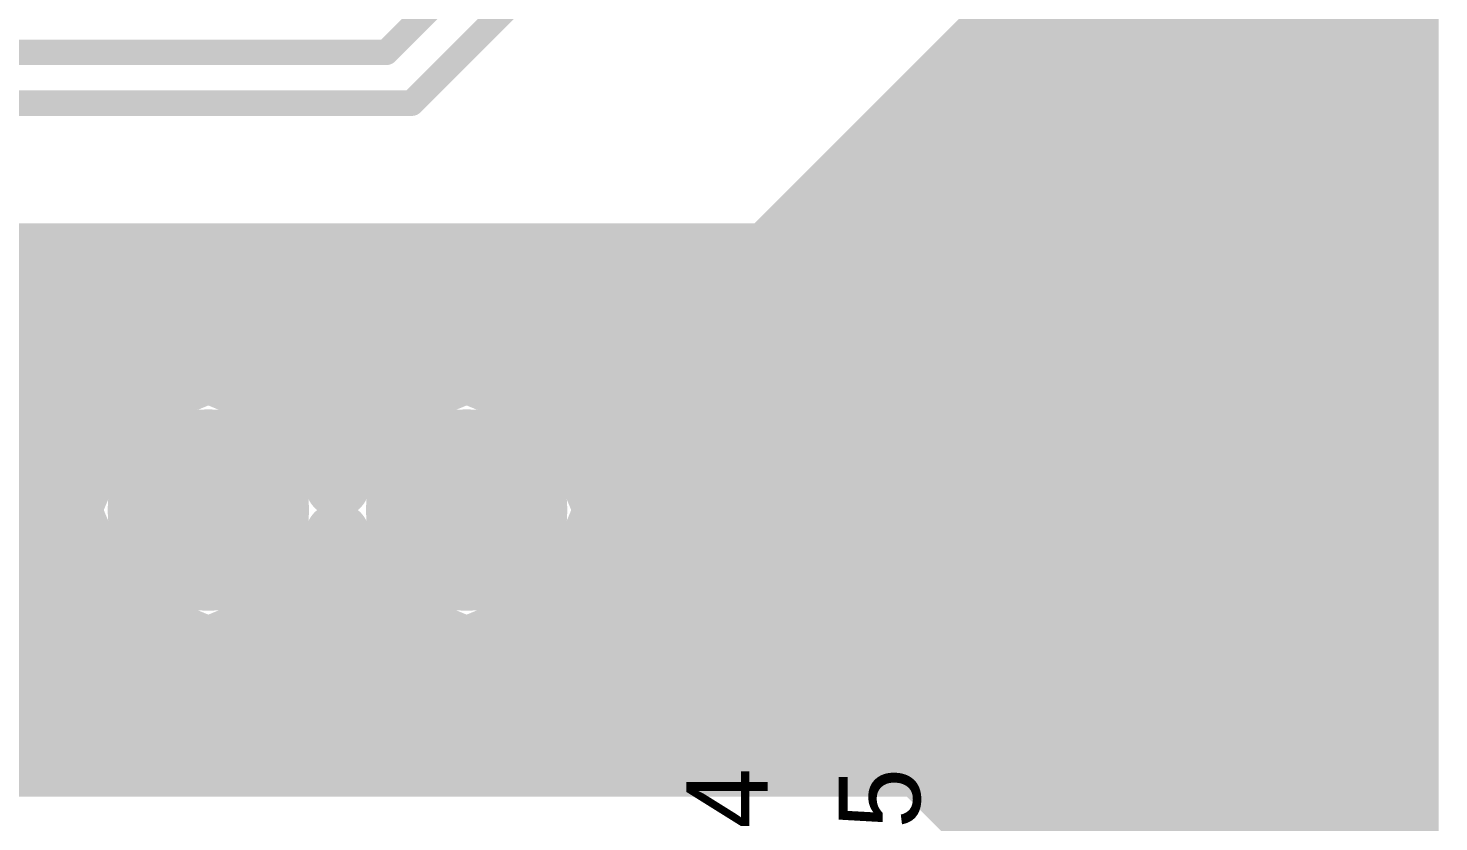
# Model space of a CAD drawing. Extents: x 416 to 470, y 213 to 332.
# Drawn here: x 455.98 to 469.85, y 245.19 to 252.99 of the extents above; entities that cross this region are included whole.
import ezdxf

# ---------------------------------------------------------------- set-up
doc = ezdxf.new("R2010")
doc.units = 0
for name, color, linetype in [('Board', 3, 'CONTINUOUS'), ('Top', 1, 'CONTINUOUS'), ('Top_Mask', 4, 'CONTINUOUS'), ('Top_Paste', 8, 'CONTINUOUS'), ('Top_Silk', 6, 'CONTINUOUS')]:
    doc.layers.add(name, color=color, linetype=linetype)

# ---------------------------------------------------------------- blocks, each defined once
blk = doc.blocks.new('UNIT_DISC')
at = {"linetype": 'CONTINUOUS', "const_width": 0.5}
blk.add_lwpolyline([(0.25, 0, 1), (-0.25, 0, 1)], format="xyb", close=True, dxfattribs=at)
blk = doc.blocks.new('SHAPE_EL_236_236_0_0_0_0')
at = {"xscale": 0.6, "yscale": 0.6, "zscale": 0.6}
blk.add_blockref('UNIT_DISC', (0, 0), dxfattribs=at)
blk = doc.blocks.new('SHAPE_EL_386_386_0_0_0_0')
at = {"xscale": 0.981, "yscale": 0.981, "zscale": 0.981}
blk.add_blockref('UNIT_DISC', (0, 0), dxfattribs=at)
blk = doc.blocks.new('0__40_41')
at = {"layer": 'Top'}
blk.add_blockref('SHAPE_EL_236_236_0_0_0_0', (0, 0), dxfattribs=at)
at = {"layer": 'Top_Mask'}
blk.add_blockref('SHAPE_EL_386_386_0_0_0_0', (0, 0), dxfattribs=at)
blk = doc.blocks.new('R_0603_7497')
at = {"layer": 'Top_Silk', "linetype": 'CONTINUOUS', "const_width": 0.1}
for points in [[(462.025, 243.675), (463.475, 243.675)], [(462.025, 241.325), (462.025, 243.675)], [(463.475, 243.675), (463.475, 241.325)], [(463.475, 241.325), (462.025, 241.325)]]:
    blk.add_lwpolyline(points, dxfattribs=at)
at = {"layer": 'Top_Silk', "xscale": 0.1, "yscale": 0.1, "zscale": 0.1}
for p in [(462.025, 243.675), (462.025, 243.675), (463.475, 243.675), (463.475, 243.675), (462.025, 241.325), (462.025, 241.325), (463.475, 241.325), (463.475, 241.325)]:
    blk.add_blockref('UNIT_DISC', p, dxfattribs=at)
blk = doc.blocks.new('SHAPE_SQ_236_354_0_0_0_0')
blk.add_solid([(-0.3, -0.45), (0.3, -0.45), (-0.3, 0.45), (0.3, 0.45)])
blk = doc.blocks.new('SHAPE_SQ_386_504_0_0_0_0')
blk.add_solid([(-0.4905, -0.6405), (0.4905, -0.6405), (-0.4905, 0.6405), (0.4905, 0.6405)])
blk = doc.blocks.new('0_6x0_938')
at = {"layer": 'Top'}
blk.add_blockref('SHAPE_SQ_236_354_0_0_0_0', (0, 0), dxfattribs=at)
at = {"layer": 'Top_Mask'}
blk.add_blockref('SHAPE_SQ_386_504_0_0_0_0', (0, 0), dxfattribs=at)
at = {"layer": 'Top_Paste'}
blk.add_blockref('SHAPE_SQ_236_354_0_0_0_0', (0, 0), dxfattribs=at)
blk = doc.blocks.new('0_6x0_96')
at = {"layer": 'Top'}
blk.add_blockref('SHAPE_SQ_236_354_0_0_0_0', (0, 0), dxfattribs=at)
at = {"layer": 'Top_Mask'}
blk.add_blockref('SHAPE_SQ_386_504_0_0_0_0', (0, 0), dxfattribs=at)
at = {"layer": 'Top_Paste'}
blk.add_blockref('SHAPE_SQ_236_354_0_0_0_0', (0, 0), dxfattribs=at)
blk = doc.blocks.new('R94')
blk.add_blockref('R_0603_7497', (0, 0))
at = {"rotation": 90}
for name, p in [('0_6x0_96', (462.75, 243.25)), ('0_6x0_938', (462.75, 241.75))]:
    blk.add_blockref(name, p, dxfattribs=at)
at = {"layer": 'Top_Silk'}
blk.add_text('R94', height=0.8, rotation=90, dxfattribs=at).set_placement((463.25, 243.75))
blk = doc.blocks.new('R_0603_8295')
at = {"layer": 'Top_Silk', "linetype": 'CONTINUOUS', "const_width": 0.1}
for points in [[(463.525, 243.675), (464.975, 243.675)], [(463.525, 241.325), (463.525, 243.675)], [(464.975, 243.675), (464.975, 241.325)], [(464.975, 241.325), (463.525, 241.325)]]:
    blk.add_lwpolyline(points, dxfattribs=at)
at = {"layer": 'Top_Silk', "xscale": 0.1, "yscale": 0.1, "zscale": 0.1}
for p in [(463.525, 243.675), (463.525, 243.675), (464.975, 243.675), (464.975, 243.675), (463.525, 241.325), (463.525, 241.325), (464.975, 241.325), (464.975, 241.325)]:
    blk.add_blockref('UNIT_DISC', p, dxfattribs=at)
blk = doc.blocks.new('0_6x0_937')
at = {"layer": 'Top'}
blk.add_blockref('SHAPE_SQ_236_354_0_0_0_0', (0, 0), dxfattribs=at)
at = {"layer": 'Top_Mask'}
blk.add_blockref('SHAPE_SQ_386_504_0_0_0_0', (0, 0), dxfattribs=at)
at = {"layer": 'Top_Paste'}
blk.add_blockref('SHAPE_SQ_236_354_0_0_0_0', (0, 0), dxfattribs=at)
blk = doc.blocks.new('0_6x0_97')
at = {"layer": 'Top'}
blk.add_blockref('SHAPE_SQ_236_354_0_0_0_0', (0, 0), dxfattribs=at)
at = {"layer": 'Top_Mask'}
blk.add_blockref('SHAPE_SQ_386_504_0_0_0_0', (0, 0), dxfattribs=at)
at = {"layer": 'Top_Paste'}
blk.add_blockref('SHAPE_SQ_236_354_0_0_0_0', (0, 0), dxfattribs=at)
blk = doc.blocks.new('R95')
blk.add_blockref('R_0603_8295', (0, 0))
at = {"rotation": 90}
for name, p in [('0_6x0_97', (464.25, 243.25)), ('0_6x0_937', (464.25, 241.75))]:
    blk.add_blockref(name, p, dxfattribs=at)
at = {"layer": 'Top_Silk'}
blk.add_text('R95', height=0.8, rotation=90, dxfattribs=at).set_placement((464.75, 243.75))
blk = doc.blocks.new('JMP2_8542')
at = {"layer": 'Top_Silk', "linetype": 'CONTINUOUS', "const_width": 0.254}
for points in [[(456.48, 248.885), (457.115, 249.52)], [(457.115, 249.52), (460.925, 249.52)], [(460.925, 249.52), (461.56, 248.885)], [(456.48, 247.615), (456.48, 248.885)], [(461.56, 247.615), (461.56, 248.885)], [(456.48, 247.615), (457.115, 246.98)], [(460.925, 246.98), (461.56, 247.615)], [(457.115, 246.98), (460.925, 246.98)]]:
    blk.add_lwpolyline(points, dxfattribs=at)
at = {"layer": 'Top_Silk', "xscale": 0.254, "yscale": 0.254, "zscale": 0.254}
for p in [(457.115, 249.52), (457.115, 249.52), (460.925, 249.52), (460.925, 249.52), (456.48, 248.885), (456.48, 248.885), (461.56, 248.885), (461.56, 248.885), (456.48, 247.615), (456.48, 247.615), (461.56, 247.615), (461.56, 247.615), (457.115, 246.98), (457.115, 246.98), (460.925, 246.98), (460.925, 246.98)]:
    blk.add_blockref('UNIT_DISC', p, dxfattribs=at)
blk = doc.blocks.new('SHAPE_EL_629_629_0_0_0_0')
at = {"xscale": 1.6, "yscale": 1.6, "zscale": 1.6}
blk.add_blockref('UNIT_DISC', (0, 0), dxfattribs=at)
blk = doc.blocks.new('SHAPE_EL_779_779_0_0_0_0')
at = {"xscale": 1.981, "yscale": 1.981, "zscale": 1.981}
blk.add_blockref('UNIT_DISC', (0, 0), dxfattribs=at)
blk = doc.blocks.new('1__50_41')
at = {"layer": 'Top'}
blk.add_blockref('SHAPE_EL_629_629_0_0_0_0', (0, 0), dxfattribs=at)
at = {"layer": 'Top_Mask'}
blk.add_blockref('SHAPE_EL_779_779_0_0_0_0', (0, 0), dxfattribs=at)
blk = doc.blocks.new('XR3')
for name, p in [('JMP2_8542', (0, 0)), ('1__50_41', (457.75, 248.25)), ('1__50_41', (460.29, 248.25))]:
    blk.add_blockref(name, p)
blk = doc.blocks.new('CUPOUR_L1_F0_TT45_10181')
at = {"layer": 'Top', "linetype": 'CONTINUOUS'}
for points, const_width in [([(469.5, 215.5), (469.5, 304.5)], 0.635), ([(466, 253.5), (463.25, 250.75)], 0.635), ([(465.62375, 253.12375), (469.5, 253.12375)], 0.635), ([(465.1475, 252.6475), (469.5, 252.6475)], 0.635), ([(464.67125, 252.17125), (469.5, 252.17125)], 0.635), ([(464.195, 251.695), (469.5, 251.695)], 0.635), ([(463.71875, 251.21875), (469.5, 251.21875)], 0.635), ([(452.4925, 250.7425), (469.5, 250.7425)], 0.635), ([(463.25, 250.75), (452.5, 250.75)], 0.635), ([(452.01625, 250.26625), (469.5, 250.26625)], 0.635), ([(451.75, 249.79), (469.5, 249.79)], 0.635), ([(456.7799, 249.2201), (457.75, 249.62193)], 0.635), ([(457.75, 249.62193), (458.7201, 249.2201)], 0.635), ([(459.3199, 249.2201), (460.29, 249.62193)], 0.635), ([(460.29, 249.62193), (461.2601, 249.2201)], 0.635), ([(451.75, 249.31375), (457.00599, 249.31375)], 0.635), ([(458.494, 249.31375), (459.54599, 249.31375)], 0.635), ([(461.034, 249.31375), (469.5, 249.31375)], 0.635), ([(456.37807, 248.25), (456.7799, 249.2201)], 0.635), ([(457.35, 248.65), (456.7799, 249.2201)], 0.381), ([(458.15, 248.65), (458.7201, 249.2201)], 0.381), ([(458.7201, 249.2201), (459.02, 248.49608)], 0.635), ([(459.02, 248.49608), (459.3199, 249.2201)], 0.635), ([(459.89, 248.65), (459.3199, 249.2201)], 0.381), ([(460.69, 248.65), (461.2601, 249.2201)], 0.381), ([(461.2601, 249.2201), (461.66193, 248.25)], 0.635), ([(451.75, 248.8375), (456.62142, 248.8375)], 0.635), ([(458.87857, 248.8375), (459.16142, 248.8375)], 0.635), ([(461.41857, 248.8375), (469.5, 248.8375)], 0.635), ([(451.75, 248.36125), (456.42415, 248.36125)], 0.635), ([(461.61584, 248.36125), (469.5, 248.36125)], 0.635), ([(456.7799, 247.2799), (456.37807, 248.25)], 0.635), ([(461.66193, 248.25), (461.2601, 247.2799)], 0.635), ([(459.02, 248.00392), (458.7201, 247.2799)], 0.635), ([(459.3199, 247.2799), (459.02, 248.00392)], 0.635), ([(451.75, 247.885), (456.52925, 247.885)], 0.635), ([(458.97074, 247.885), (459.06925, 247.885)], 0.635), ([(461.51074, 247.885), (469.5, 247.885)], 0.635), ([(457.35, 247.85), (456.7799, 247.2799)], 0.381), ([(458.15, 247.85), (458.7201, 247.2799)], 0.381), ([(459.89, 247.85), (459.3199, 247.2799)], 0.381), ([(460.69, 247.85), (461.2601, 247.2799)], 0.381), ([(452.4161, 247.40875), (456.72652, 247.40875)], 0.635), ([(458.77347, 247.40875), (459.26652, 247.40875)], 0.635), ([(461.31347, 247.40875), (469.5, 247.40875)], 0.635), ([(457.75, 246.87807), (456.7799, 247.2799)], 0.635), ([(458.7201, 247.2799), (457.75, 246.87807)], 0.635), ([(460.29, 246.87807), (459.3199, 247.2799)], 0.635), ([(461.2601, 247.2799), (460.29, 246.87807)], 0.635), ([(452.61337, 246.9325), (457.61859, 246.9325)], 0.635), ([(457.8814, 246.9325), (460.15859, 246.9325)], 0.635), ([(460.4214, 246.9325), (469.5, 246.9325)], 0.635), ([(452.56729, 246.45625), (469.5, 246.45625)], 0.635), ([(452.15792, 245.98), (469.5, 245.98)], 0.635), ([(451.75, 245.75), (464.75, 245.75)], 0.635), ([(464.75, 245.75), (466.5, 244)], 0.635), ([(464.99625, 245.50375), (469.5, 245.50375)], 0.635), ([(465.4725, 245.0275), (469.5, 245.0275)], 0.635)]:
    blk.add_lwpolyline(points, dxfattribs=dict(at, const_width=const_width))
at = {"layer": 'Top'}
for p, xscale, yscale, zscale in [((465.62375, 253.12375), 0.635, 0.635, 0.635), ((469.5, 253.12375), 0.635, 0.635, 0.635), ((465.1475, 252.6475), 0.635, 0.635, 0.635), ((469.5, 252.6475), 0.635, 0.635, 0.635), ((464.67125, 252.17125), 0.635, 0.635, 0.635), ((469.5, 252.17125), 0.635, 0.635, 0.635), ((464.195, 251.695), 0.635, 0.635, 0.635), ((469.5, 251.695), 0.635, 0.635, 0.635), ((463.71875, 251.21875), 0.635, 0.635, 0.635), ((469.5, 251.21875), 0.635, 0.635, 0.635), ((463.25, 250.75), 0.635, 0.635, 0.635), ((463.25, 250.75), 0.635, 0.635, 0.635), ((469.5, 250.7425), 0.635, 0.635, 0.635), ((469.5, 250.26625), 0.635, 0.635, 0.635), ((469.5, 249.79), 0.635, 0.635, 0.635), ((457.75, 249.62193), 0.635, 0.635, 0.635), ((457.75, 249.62193), 0.635, 0.635, 0.635), ((460.29, 249.62193), 0.635, 0.635, 0.635), ((460.29, 249.62193), 0.635, 0.635, 0.635), ((457.00599, 249.31375), 0.635, 0.635, 0.635), ((458.494, 249.31375), 0.635, 0.635, 0.635), ((459.54599, 249.31375), 0.635, 0.635, 0.635), ((461.034, 249.31375), 0.635, 0.635, 0.635), ((469.5, 249.31375), 0.635, 0.635, 0.635), ((456.7799, 249.2201), 0.635, 0.635, 0.635), ((456.7799, 249.2201), 0.635, 0.635, 0.635), ((456.7799, 249.2201), 0.381, 0.381, 0.381), ((458.7201, 249.2201), 0.635, 0.635, 0.635), ((458.7201, 249.2201), 0.635, 0.635, 0.635), ((458.7201, 249.2201), 0.381, 0.381, 0.381), ((459.3199, 249.2201), 0.635, 0.635, 0.635), ((459.3199, 249.2201), 0.635, 0.635, 0.635), ((459.3199, 249.2201), 0.381, 0.381, 0.381), ((461.2601, 249.2201), 0.635, 0.635, 0.635), ((461.2601, 249.2201), 0.635, 0.635, 0.635), ((461.2601, 249.2201), 0.381, 0.381, 0.381), ((456.62142, 248.8375), 0.635, 0.635, 0.635), ((458.87857, 248.8375), 0.635, 0.635, 0.635), ((459.16142, 248.8375), 0.635, 0.635, 0.635), ((461.41857, 248.8375), 0.635, 0.635, 0.635), ((469.5, 248.8375), 0.635, 0.635, 0.635), ((457.35, 248.65), 0.381, 0.381, 0.381), ((458.15, 248.65), 0.381, 0.381, 0.381), ((459.02, 248.49608), 0.635, 0.635, 0.635), ((459.02, 248.49608), 0.635, 0.635, 0.635), ((459.89, 248.65), 0.381, 0.381, 0.381), ((460.69, 248.65), 0.381, 0.381, 0.381), ((456.42415, 248.36125), 0.635, 0.635, 0.635), ((461.61584, 248.36125), 0.635, 0.635, 0.635), ((469.5, 248.36125), 0.635, 0.635, 0.635), ((456.37807, 248.25), 0.635, 0.635, 0.635), ((456.37807, 248.25), 0.635, 0.635, 0.635), ((461.66193, 248.25), 0.635, 0.635, 0.635), ((461.66193, 248.25), 0.635, 0.635, 0.635), ((459.02, 248.00392), 0.635, 0.635, 0.635), ((459.02, 248.00392), 0.635, 0.635, 0.635), ((456.52925, 247.885), 0.635, 0.635, 0.635), ((458.97074, 247.885), 0.635, 0.635, 0.635), ((459.06925, 247.885), 0.635, 0.635, 0.635), ((461.51074, 247.885), 0.635, 0.635, 0.635), ((469.5, 247.885), 0.635, 0.635, 0.635), ((457.35, 247.85), 0.381, 0.381, 0.381), ((458.15, 247.85), 0.381, 0.381, 0.381), ((459.89, 247.85), 0.381, 0.381, 0.381), ((460.69, 247.85), 0.381, 0.381, 0.381), ((456.72652, 247.40875), 0.635, 0.635, 0.635), ((458.77347, 247.40875), 0.635, 0.635, 0.635), ((459.26652, 247.40875), 0.635, 0.635, 0.635), ((461.31347, 247.40875), 0.635, 0.635, 0.635), ((469.5, 247.40875), 0.635, 0.635, 0.635), ((456.7799, 247.2799), 0.635, 0.635, 0.635), ((456.7799, 247.2799), 0.635, 0.635, 0.635), ((456.7799, 247.2799), 0.381, 0.381, 0.381), ((458.7201, 247.2799), 0.635, 0.635, 0.635), ((458.7201, 247.2799), 0.635, 0.635, 0.635), ((458.7201, 247.2799), 0.381, 0.381, 0.381), ((459.3199, 247.2799), 0.635, 0.635, 0.635), ((459.3199, 247.2799), 0.635, 0.635, 0.635), ((459.3199, 247.2799), 0.381, 0.381, 0.381), ((461.2601, 247.2799), 0.635, 0.635, 0.635), ((461.2601, 247.2799), 0.635, 0.635, 0.635), ((461.2601, 247.2799), 0.381, 0.381, 0.381), ((457.61859, 246.9325), 0.635, 0.635, 0.635), ((457.75, 246.87807), 0.635, 0.635, 0.635), ((457.75, 246.87807), 0.635, 0.635, 0.635), ((457.8814, 246.9325), 0.635, 0.635, 0.635), ((460.15859, 246.9325), 0.635, 0.635, 0.635), ((460.29, 246.87807), 0.635, 0.635, 0.635), ((460.29, 246.87807), 0.635, 0.635, 0.635), ((460.4214, 246.9325), 0.635, 0.635, 0.635), ((469.5, 246.9325), 0.635, 0.635, 0.635), ((469.5, 246.45625), 0.635, 0.635, 0.635), ((469.5, 245.98), 0.635, 0.635, 0.635), ((464.75, 245.75), 0.635, 0.635, 0.635), ((464.75, 245.75), 0.635, 0.635, 0.635), ((464.99625, 245.50375), 0.635, 0.635, 0.635), ((469.5, 245.50375), 0.635, 0.635, 0.635), ((465.4725, 245.0275), 0.635, 0.635, 0.635), ((469.5, 245.0275), 0.635, 0.635, 0.635)]:
    blk.add_blockref('UNIT_DISC', p, dxfattribs=dict(at, xscale=xscale, yscale=yscale, zscale=zscale))

msp = doc.modelspace()

# ---------------------------------------------------------------- linework, layer by layer
at = {"layer": 'Board', "linetype": 'CONTINUOUS', "const_width": 0.2}
msp.add_lwpolyline([(469.75, 215), (469.75, 324.5)], dxfattribs=at)
at = {"layer": 'Top', "linetype": 'CONTINUOUS'}
for points, const_width in [([(459.5, 252.75), (461.25, 254.5)], 0.25), ([(459.75, 252.25), (460.75, 253.25)], 0.25), ([(455.25, 252.75), (459.5, 252.75)], 0.25), ([(455.5, 252.25), (459.75, 252.25)], 0.25), ([(466, 246.5), (452, 246.5)], 1), ([(466.5, 246), (466, 246.5)], 1), ([(466.5, 239), (466.5, 246)], 1)]:
    msp.add_lwpolyline(points, dxfattribs=dict(at, const_width=const_width))
at = {"layer": 'Top_Silk', "linetype": 'CONTINUOUS', "const_width": 0.25}
msp.add_lwpolyline([(467.25, 215), (467.25, 324.5)], dxfattribs=at)

# ---------------------------------------------------------------- block references
for name, p in [('CUPOUR_L1_F0_TT45_10181', (0, 0)), ('0__40_41', (458.75, 250)), ('0__40_41', (464.5, 250)), ('XR3', (0, 0)), ('0__40_41', (458.75, 246.25)), ('0__40_41', (464.5, 246.25)), ('0__40_41', (468.75, 246.25)), ('R94', (0, 0)), ('R95', (0, 0))]:
    msp.add_blockref(name, p)
at = {"layer": 'Top', "xscale": 0.25, "yscale": 0.25, "zscale": 0.25}
for p in [(459.5, 252.75), (459.5, 252.75), (459.75, 252.25), (459.75, 252.25)]:
    msp.add_blockref('UNIT_DISC', p, dxfattribs=at)
at = {"layer": 'Top'}
for p in [(466, 246.5), (466, 246.5), (466.5, 246), (466.5, 246)]:
    msp.add_blockref('UNIT_DISC', p, dxfattribs=at)

doc.saveas('drawing.dxf')
